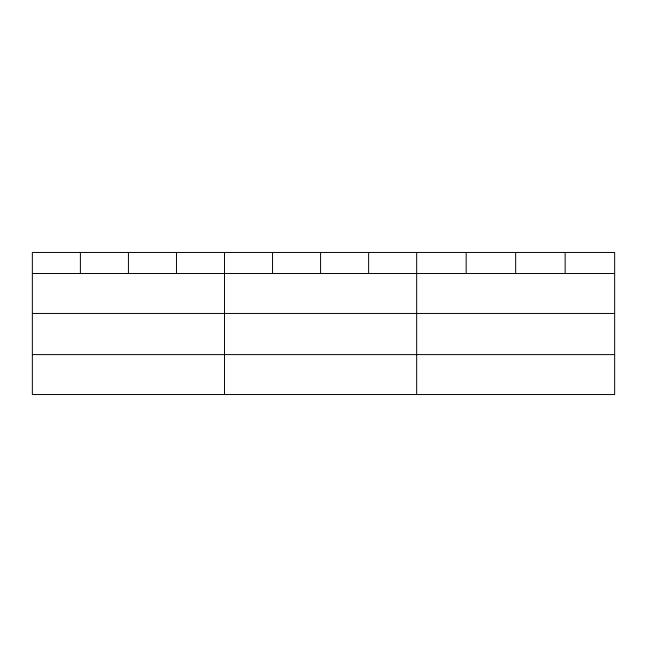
<?xml version="1.0" encoding="UTF-8"?>
<svg xmlns="http://www.w3.org/2000/svg" width="647" height="647" viewBox="0 0 647 647"><rect width="100%" height="100%" fill="white"/><g stroke="black" fill="none" stroke-linecap="round" stroke-linejoin="round"><path stroke-width="0.97" d="M614.65 313.455L614.65 252.459L32.35 252.459L32.35 394.541L614.65 394.541L614.65 313.455L32.35 313.455M32.35 273.511L614.65 273.511M32.35 354.605L614.65 354.605M565.154 252.459L565.154 273.511M515.659 252.459L515.659 273.511M466.163 252.459L466.163 273.511M416.668 252.459L416.668 394.541M368.628 252.459L368.628 273.511M320.588 252.459L320.588 273.511M272.549 252.459L272.549 273.511M224.509 252.459L224.509 394.541M176.469 252.459L176.469 273.511M128.429 252.459L128.429 273.511M80.39 252.459L80.39 273.511"/></g></svg>
